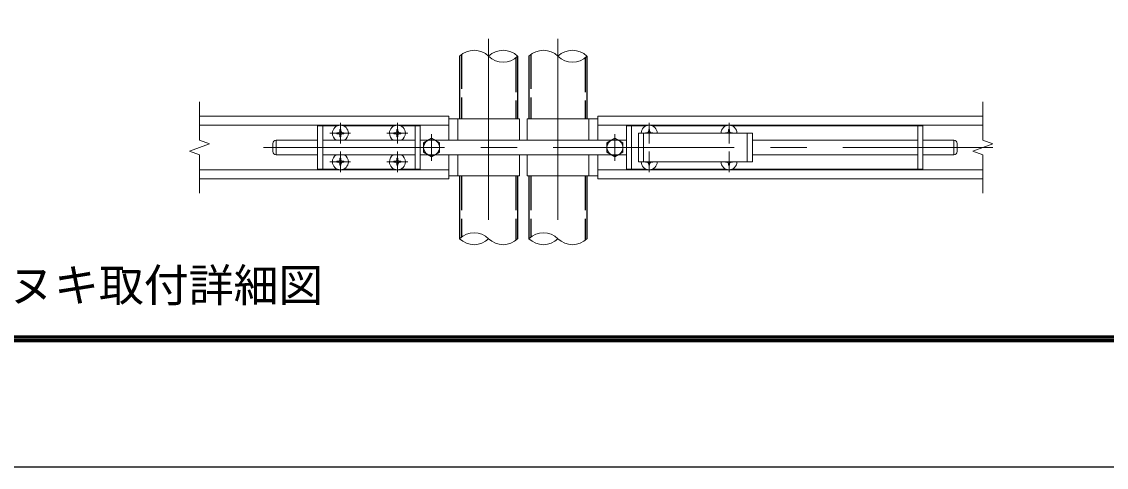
# Model space of a CAD drawing. Units: millimetres, scale not verified. Extents: x -4200 to 4200, y -2970 to 2970.
# Drawn here: x -2273 to -371, y -2970 to -2188 of the extents above; entities that cross this region are included whole.
import ezdxf
from ezdxf.enums import TextEntityAlignment as Align

# ---------------------------------------------------------------- set-up
doc = ezdxf.new("R2010")
doc.units = ezdxf.units.MM
doc.header["$LTSCALE"] = 10
doc.linetypes.add('DASHED', pattern=[7.5, 6, -1.5])
doc.linetypes.add('USER1', pattern=[50.8, 31.75, -6.35, 6.35, -6.35])
for name, color, linetype, lineweight in [('0-0_D-STR3', 3, 'Continuous', 13), ('0-1_D-BMK', 2, 'USER1', 13), ('0-2_D-TTL-TXT', 7, 'Continuous', 25), ('0-3_D-STR1', 1, 'Continuous', 25), ('0-7_D-STR-DIM', 7, 'Continuous', 13), ('0-C_D-TTL', 7, 'Continuous', 25)]:
    doc.layers.add(name, color=color, linetype=linetype, lineweight=lineweight)
doc.styles.add('ＭＳ ゴシック', font='')
doc.styles.get('ＭＳ ゴシック').set_extended_font_data('MS Gothic')

msp = doc.modelspace()

# ---------------------------------------------------------------- linework, layer by layer
at = {"layer": '0-0_D-STR3'}
for p, q in [((-1523.83, -2353.81), (-1960.83, -2353.81)), ((-1523.83, -2353.81), (-1523.83, -2395.81)), ((-1262.23, -2353.81), (-1262.23, -2395.81)), ((-1262.23, -2353.81), (-587.11, -2353.81)), ((-1523.83, -2369.81), (-1960.83, -2369.81)), ((-1753.83, -2370.81), (-1753.83, -2446.81)), ((-1719.03, -2370.81), (-1753.83, -2370.81)), ((-1744.83, -2370.81), (-1744.83, -2446.81)), ((-1714.62, -2377.51), (-1714.67, -2380.1)), ((-1713.04, -2377.51), (-1714.62, -2377.51)), ((-1713.04, -2377.51), (-1713, -2380.1)), ((-1619.03, -2370.81), (-1708.64, -2370.81)), ((-1614.62, -2377.51), (-1614.67, -2380.1)), ((-1613.04, -2377.51), (-1614.62, -2377.51)), ((-1613.04, -2377.51), (-1613, -2380.1)), ((-1573.83, -2370.81), (-1608.64, -2370.81)), ((-1582.83, -2370.81), (-1582.83, -2446.81)), ((-1573.83, -2370.81), (-1573.83, -2446.81)), ((-1399.83, -2358.81), (-1523.83, -2358.81)), ((-1507.83, -2358.81), (-1507.83, -2395.81)), ((-1399.83, -2358.81), (-1399.83, -2395.81)), ((-1386.23, -2358.81), (-1262.23, -2358.81)), ((-1386.23, -2358.81), (-1386.23, -2395.81)), ((-1278.23, -2358.81), (-1278.23, -2395.81)), ((-1262.23, -2369.81), (-587.11, -2369.81)), ((-1212.23, -2370.81), (-1212.23, -2446.81)), ((-1212.23, -2370.81), (-1177.43, -2370.81)), ((-1203.23, -2370.81), (-1203.23, -2446.81)), ((-1173.02, -2377.51), (-1173.07, -2380.1)), ((-1173.02, -2377.51), (-1171.44, -2377.51)), ((-1171.44, -2377.51), (-1171.4, -2380.1)), ((-1167.04, -2370.81), (-1037.43, -2370.81)), ((-1033.02, -2377.51), (-1033.07, -2380.1)), ((-1033.02, -2377.51), (-1031.44, -2377.51)), ((-1031.44, -2377.51), (-1031.4, -2380.1)), ((-1027.04, -2370.81), (-692.23, -2370.81)), ((-701.23, -2370.81), (-701.23, -2446.81)), ((-692.23, -2370.81), (-692.23, -2446.81)), ((-1803.33, -2395.81), (-1826.23, -2395.81)), ((-1826.23, -2395.81), (-1826.23, -2421.81)), ((-1803.64, -2395.81), (-1753.83, -2395.81)), ((-1744.83, -2395.81), (-1582.83, -2395.81)), ((-1720.13, -2384.6), (-1720.13, -2383.81)), ((-1717.54, -2384.64), (-1720.13, -2384.6)), ((-1714.62, -2390.11), (-1714.67, -2387.52)), ((-1713.04, -2390.11), (-1714.62, -2390.11)), ((-1713.04, -2390.11), (-1713, -2387.52)), ((-1710.13, -2382.97), (-1707.53, -2383.02)), ((-1707.53, -2383.02), (-1707.53, -2383.81)), ((-1617.54, -2382.97), (-1620.13, -2383.02)), ((-1620.13, -2383.02), (-1620.13, -2383.81)), ((-1614.62, -2390.11), (-1614.67, -2387.52)), ((-1613.04, -2390.11), (-1614.62, -2390.11)), ((-1613.04, -2390.11), (-1613, -2387.52)), ((-1610.13, -2384.64), (-1607.53, -2384.6)), ((-1607.53, -2384.6), (-1607.53, -2383.81)), ((-1573.83, -2395.81), (-1468.13, -2395.81)), ((-1468.43, -2395.81), (-1212.23, -2395.81)), ((-1191.23, -2383.81), (-1191.23, -2433.81)), ((-1191.23, -2383.81), (-991.23, -2383.81)), ((-1175.94, -2382.97), (-1178.53, -2383.02)), ((-1178.53, -2383.02), (-1178.53, -2383.81)), ((-1035.94, -2382.97), (-1038.53, -2383.02)), ((-1038.53, -2383.02), (-1038.53, -2383.81)), ((-1028.53, -2382.97), (-1025.93, -2383.02)), ((-1025.93, -2383.02), (-1025.93, -2383.81)), ((-991.23, -2383.81), (-991.23, -2433.81)), ((-991.23, -2395.81), (-701.23, -2395.81)), ((-692.23, -2395.81), (-638.23, -2395.81)), ((-638.23, -2395.81), (-638.23, -2421.81)), ((-1832.23, -2401.81), (-1832.23, -2415.81)), ((-632.23, -2401.81), (-632.23, -2415.81)), ((-1803.33, -2421.81), (-1826.23, -2421.81)), ((-1803.64, -2421.81), (-1753.83, -2421.81)), ((-1744.83, -2421.81), (-1582.83, -2421.81)), ((-1720.13, -2434.6), (-1720.13, -2433.81)), ((-1717.54, -2434.64), (-1720.13, -2434.6)), ((-1714.62, -2427.51), (-1714.67, -2430.1)), ((-1713.04, -2427.51), (-1714.62, -2427.51)), ((-1713.04, -2427.51), (-1713, -2430.1)), ((-1710.13, -2432.97), (-1707.53, -2433.02)), ((-1710.13, -2434.64), (-1707.53, -2434.6)), ((-1707.53, -2433.02), (-1707.53, -2433.81)), ((-1707.53, -2434.6), (-1707.53, -2433.81)), ((-1617.54, -2432.97), (-1620.13, -2433.02)), ((-1620.13, -2433.02), (-1620.13, -2433.81)), ((-1614.62, -2427.51), (-1614.67, -2430.1)), ((-1613.04, -2427.51), (-1614.62, -2427.51)), ((-1613.04, -2427.51), (-1613, -2430.1)), ((-1610.13, -2432.97), (-1607.53, -2433.02)), ((-1610.13, -2434.64), (-1607.53, -2434.6)), ((-1607.53, -2433.02), (-1607.53, -2433.81)), ((-1607.53, -2434.6), (-1607.53, -2433.81)), ((-1573.83, -2421.81), (-1468.13, -2421.81)), ((-1523.83, -2421.81), (-1523.83, -2463.81)), ((-1507.83, -2421.81), (-1507.83, -2458.81)), ((-1468.43, -2421.81), (-1212.23, -2421.81)), ((-1399.83, -2421.81), (-1399.83, -2458.81)), ((-1386.23, -2421.81), (-1386.23, -2458.81)), ((-1278.23, -2421.81), (-1278.23, -2458.81)), ((-1262.23, -2421.81), (-1262.23, -2463.81)), ((-1191.23, -2433.81), (-991.23, -2433.81)), ((-1178.53, -2434.6), (-1178.53, -2433.81)), ((-1175.94, -2434.64), (-1178.53, -2434.6)), ((-1168.53, -2434.64), (-1165.93, -2434.6)), ((-1165.93, -2434.6), (-1165.93, -2433.81)), ((-1038.53, -2434.6), (-1038.53, -2433.81)), ((-1035.94, -2434.64), (-1038.53, -2434.6)), ((-1028.53, -2434.64), (-1025.93, -2434.6)), ((-1025.93, -2434.6), (-1025.93, -2433.81)), ((-991.23, -2421.81), (-701.23, -2421.81)), ((-692.23, -2421.81), (-638.23, -2421.81)), ((-1523.83, -2447.81), (-1960.83, -2447.81)), ((-1719.03, -2446.81), (-1753.83, -2446.81)), ((-1714.62, -2440.11), (-1714.67, -2437.52)), ((-1713.04, -2440.11), (-1714.62, -2440.11)), ((-1713.04, -2440.11), (-1713, -2437.52)), ((-1619.03, -2446.81), (-1708.64, -2446.81)), ((-1614.62, -2440.11), (-1614.67, -2437.52)), ((-1613.04, -2440.11), (-1614.62, -2440.11)), ((-1613.04, -2440.11), (-1613, -2437.52)), ((-1573.83, -2446.81), (-1608.64, -2446.81)), ((-1262.23, -2447.81), (-587.11, -2447.81)), ((-1212.23, -2446.81), (-1177.43, -2446.81)), ((-1173.02, -2440.11), (-1173.07, -2437.52)), ((-1173.02, -2440.11), (-1171.44, -2440.11)), ((-1171.44, -2440.11), (-1171.4, -2437.52)), ((-1167.04, -2446.81), (-1037.43, -2446.81)), ((-1033.02, -2440.11), (-1033.07, -2437.52)), ((-1033.02, -2440.11), (-1031.44, -2440.11)), ((-1031.44, -2440.11), (-1031.4, -2437.52)), ((-1027.04, -2446.81), (-692.23, -2446.81)), ((-1523.83, -2463.81), (-1960.83, -2463.81)), ((-1399.83, -2458.81), (-1523.83, -2458.81)), ((-1386.23, -2458.81), (-1262.23, -2458.81)), ((-1262.23, -2463.81), (-587.11, -2463.81))]:
    msp.add_line(p, q, dxfattribs=at)
at = {"layer": '0-0_D-STR3', "linetype": 'DASHED'}
for p, q in [((-1182.23, -2383.81), (-1182.23, -2433.81)), ((-1000.23, -2383.81), (-1000.23, -2433.81))]:
    msp.add_line(p, q, dxfattribs=at)
at = {"layer": '0-0_D-STR3'}
for points in [[(-1717.54, -2382.97), (-1720.13, -2383.02), (-1720.13, -2383.81)], [(-1710.13, -2384.64), (-1707.53, -2384.6), (-1707.53, -2383.81)], [(-1617.54, -2384.64), (-1620.13, -2384.6), (-1620.13, -2383.81)], [(-1610.13, -2382.97), (-1607.53, -2383.02), (-1607.53, -2383.81)], [(-1168.53, -2382.97), (-1165.93, -2383.02), (-1165.93, -2383.81)], [(-1717.54, -2432.97), (-1720.13, -2433.02), (-1720.13, -2433.81)], [(-1617.54, -2434.64), (-1620.13, -2434.6), (-1620.13, -2433.81)]]:
    msp.add_lwpolyline(points, dxfattribs=at)
at = {"layer": '0-0_D-STR3', "color": 4, "linetype": 'DASHED'}
for points in [[(-1553.83, -2392.61), (-1567.86, -2400.71), (-1567.86, -2416.91), (-1553.83, -2425.01), (-1539.8, -2416.91), (-1539.8, -2400.71)], [(-1232.23, -2392.61), (-1246.26, -2400.71), (-1246.26, -2416.91), (-1232.23, -2425.01), (-1218.2, -2416.91), (-1218.2, -2400.71)]]:
    msp.add_lwpolyline(points, close=True, dxfattribs=at)
at = {"layer": '0-0_D-STR3', "color": 4, "linetype": 'DASHED', "lineweight": 9}
for centre in [(-1553.83, -2408.81), (-1232.23, -2408.81)]:
    msp.add_circle(centre, 14.07, dxfattribs=at)
at = {"layer": '0-0_D-STR3'}
for centre, radius, start, end in [((-1713.83, -2383.81), 14, 0, 180), ((-1613.83, -2383.81), 14, 0, 180), ((-1172.23, -2383.81), 14, 0, 180), ((-1032.23, -2383.81), 14, 0, 180), ((-1826.23, -2401.81), 6, 90, 180), ((-1713.83, -2383.81), 14, 180, 238.99728), ((-1717.64, -2380), 2.98, 270, 0), ((-1717.64, -2387.62), 2.98, 0, 90), ((-1710.02, -2380), 2.98, 180, 270), ((-1710.02, -2387.62), 2.98, 90, 180), ((-1713.83, -2383.81), 14, 301.00272, 0), ((-1613.83, -2383.81), 14, 180, 238.99728), ((-1617.64, -2380), 2.98, 270, 0), ((-1617.64, -2387.62), 2.98, 0, 90), ((-1610.02, -2380), 2.98, 180, 270), ((-1610.02, -2387.62), 2.98, 90, 180), ((-1613.83, -2383.81), 14, 301.00272, 0), ((-1176.04, -2380), 2.98, 270, 0), ((-1168.42, -2380), 2.98, 180, 270), ((-1036.04, -2380), 2.98, 270, 0), ((-1028.42, -2380), 2.98, 180, 270), ((-638.23, -2401.81), 6, 0, 90), ((-1826.23, -2415.81), 6, 180, 270), ((-1713.83, -2433.81), 14, 121.00272, 180), ((-1713.83, -2433.81), 14, 180, 0), ((-1717.64, -2430), 2.98, 270, 0), ((-1717.64, -2437.62), 2.98, 0, 90), ((-1710.02, -2430), 2.98, 180, 270), ((-1710.02, -2437.62), 2.98, 90, 180), ((-1713.83, -2433.81), 14, 0, 58.99728), ((-1613.83, -2433.81), 14, 121.00272, 180), ((-1613.83, -2433.81), 14, 180, 0), ((-1617.64, -2430), 2.98, 270, 0), ((-1617.64, -2437.62), 2.98, 0, 90), ((-1610.02, -2430), 2.98, 180, 270), ((-1610.02, -2437.62), 2.98, 90, 180), ((-1613.83, -2433.81), 14, 0, 58.99728), ((-1172.23, -2433.81), 14, 180, 0), ((-1176.04, -2437.62), 2.98, 0, 90), ((-1168.42, -2437.62), 2.98, 90, 180), ((-1032.23, -2433.81), 14, 180, 0), ((-1036.04, -2437.62), 2.98, 0, 90), ((-1028.42, -2437.62), 2.98, 90, 180), ((-638.23, -2415.81), 6, 270, 0)]:
    msp.add_arc(centre, radius, start, end, dxfattribs=at)
at = {"layer": '0-1_D-BMK'}
for p, q in [((-1453.83, -2218.22), (-1453.83, -2589.39)), ((-1332.23, -2218.22), (-1332.23, -2589.39)), ((-1713.83, -2402.02), (-1713.83, -2365.77)), ((-1613.83, -2401.94), (-1613.83, -2365.68)), ((-1172.23, -2402.02), (-1172.23, -2365.77)), ((-1032.23, -2402.02), (-1032.23, -2365.77)), ((-1732.05, -2383.81), (-1695.79, -2383.81)), ((-1632.05, -2383.81), (-1595.79, -2383.81)), ((-1553.83, -2385.23), (-1553.83, -2432.39)), ((-1232.23, -2385.23), (-1232.23, -2432.39)), ((-1848.47, -2408.81), (-569.57, -2408.81)), ((-1713.83, -2451.94), (-1713.83, -2415.68)), ((-1613.83, -2451.94), (-1613.83, -2415.68)), ((-1732.05, -2433.81), (-1695.79, -2433.81)), ((-1632.05, -2433.81), (-1595.79, -2433.81)), ((-1172.23, -2452.02), (-1172.23, -2415.77)), ((-1032.23, -2452.02), (-1032.23, -2415.77))]:
    msp.add_line(p, q, dxfattribs=at)
at = {"layer": '0-3_D-STR1'}
for p, q in [((-1504.63, -2248.81), (-1504.63, -2358.81)), ((-1403.03, -2248.81), (-1403.03, -2358.81)), ((-1383.03, -2248.81), (-1383.03, -2358.81)), ((-1281.43, -2248.81), (-1281.43, -2358.81)), ((-1504.63, -2458.81), (-1504.63, -2568.81)), ((-1403.03, -2458.81), (-1403.03, -2568.81)), ((-1403.03, -2458.81), (-1403.03, -2568.81)), ((-1383.03, -2458.81), (-1383.03, -2568.81)), ((-1383.03, -2458.81), (-1383.03, -2568.81)), ((-1281.43, -2458.81), (-1281.43, -2568.81))]:
    msp.add_line(p, q, dxfattribs=at)
at = {"layer": '0-3_D-STR1', "linetype": 'DASHED'}
for p, q in [((-1501.43, -2245.99), (-1501.43, -2358.81)), ((-1406.23, -2251.63), (-1406.23, -2358.81)), ((-1379.83, -2245.99), (-1379.83, -2358.81)), ((-1284.63, -2251.63), (-1284.63, -2358.81)), ((-1501.43, -2458.81), (-1501.43, -2565.99)), ((-1406.23, -2458.81), (-1406.23, -2571.63)), ((-1379.83, -2458.81), (-1379.83, -2565.99)), ((-1284.63, -2458.81), (-1284.63, -2571.63))]:
    msp.add_line(p, q, dxfattribs=at)
at = {"layer": '0-7_D-STR-DIM'}
for p, q in [((-1960.83, -2395.98), (-1960.83, -2328.81)), ((-587.11, -2395.98), (-587.11, -2328.81)), ((-1943.21, -2402.4), (-1960.83, -2395.98)), ((-569.5, -2402.4), (-587.11, -2395.98)), ((-1978.45, -2415.22), (-1943.21, -2402.4)), ((-1960.83, -2421.64), (-1978.45, -2415.22)), ((-604.73, -2415.22), (-569.5, -2402.4)), ((-587.11, -2421.64), (-604.73, -2415.22)), ((-1960.83, -2488.81), (-1960.83, -2421.64)), ((-587.11, -2488.81), (-587.11, -2421.64))]:
    msp.add_line(p, q, dxfattribs=at)
for centre, start, end in [((-1479.23, -2274.37), 45.18146, 134.81854), ((-1428.43, -2274.37), 45.18146, 134.81854), ((-1357.63, -2274.37), 45.18146, 134.81854), ((-1306.83, -2274.37), 45.18146, 134.81854), ((-1428.43, -2223.25), 225.18146, 314.81854), ((-1306.83, -2223.25), 225.18146, 314.81854), ((-1479.23, -2594.37), 45.18146, 134.81854), ((-1357.63, -2594.37), 45.18146, 134.81854), ((-1479.23, -2543.25), 225.18146, 314.81854), ((-1428.43, -2543.25), 225.18146, 314.81854), ((-1357.63, -2543.25), 225.18146, 314.81854), ((-1306.83, -2543.25), 225.18146, 314.81854)]:
    msp.add_arc(centre, 36.03, start, end, dxfattribs=at)
at = {"layer": '0-C_D-TTL', "color": 2}
msp.add_lwpolyline([(-4199.68, 2970.23), (4200.32, 2970.23), (4200.32, -2969.77), (-4199.68, -2969.77)], close=True, dxfattribs=at)
at = {"layer": '0-C_D-TTL'}
for points in [[(-3929.68, 2750.23), (3930.32, 2750.23), (3930.32, -2749.77), (-3929.68, -2749.77)], [(-3927.18, 2747.73), (3927.82, 2747.73), (3927.82, -2747.27), (-3927.18, -2747.27)], [(-3924.68, 2745.23), (3925.32, 2745.23), (3925.32, -2744.77), (-3924.68, -2744.77)], [(-3922.18, 2742.73), (3922.82, 2742.73), (3922.82, -2742.27), (-3922.18, -2742.27)], [(-3919.68, 2740.23), (3920.32, 2740.23), (3920.32, -2739.77), (-3919.68, -2739.77)]]:
    msp.add_lwpolyline(points, close=True, dxfattribs=at)

# ---------------------------------------------------------------- texts
at = {"layer": '0-2_D-TTL-TXT', "style": 'ＭＳ ゴシック'}
msp.add_text('カンヌキ取付詳細図', height=57.7, dxfattribs=at).set_placement((-2452.09, -2696.54), align=Align.BOTTOM_LEFT)

doc.saveas('drawing.dxf')
